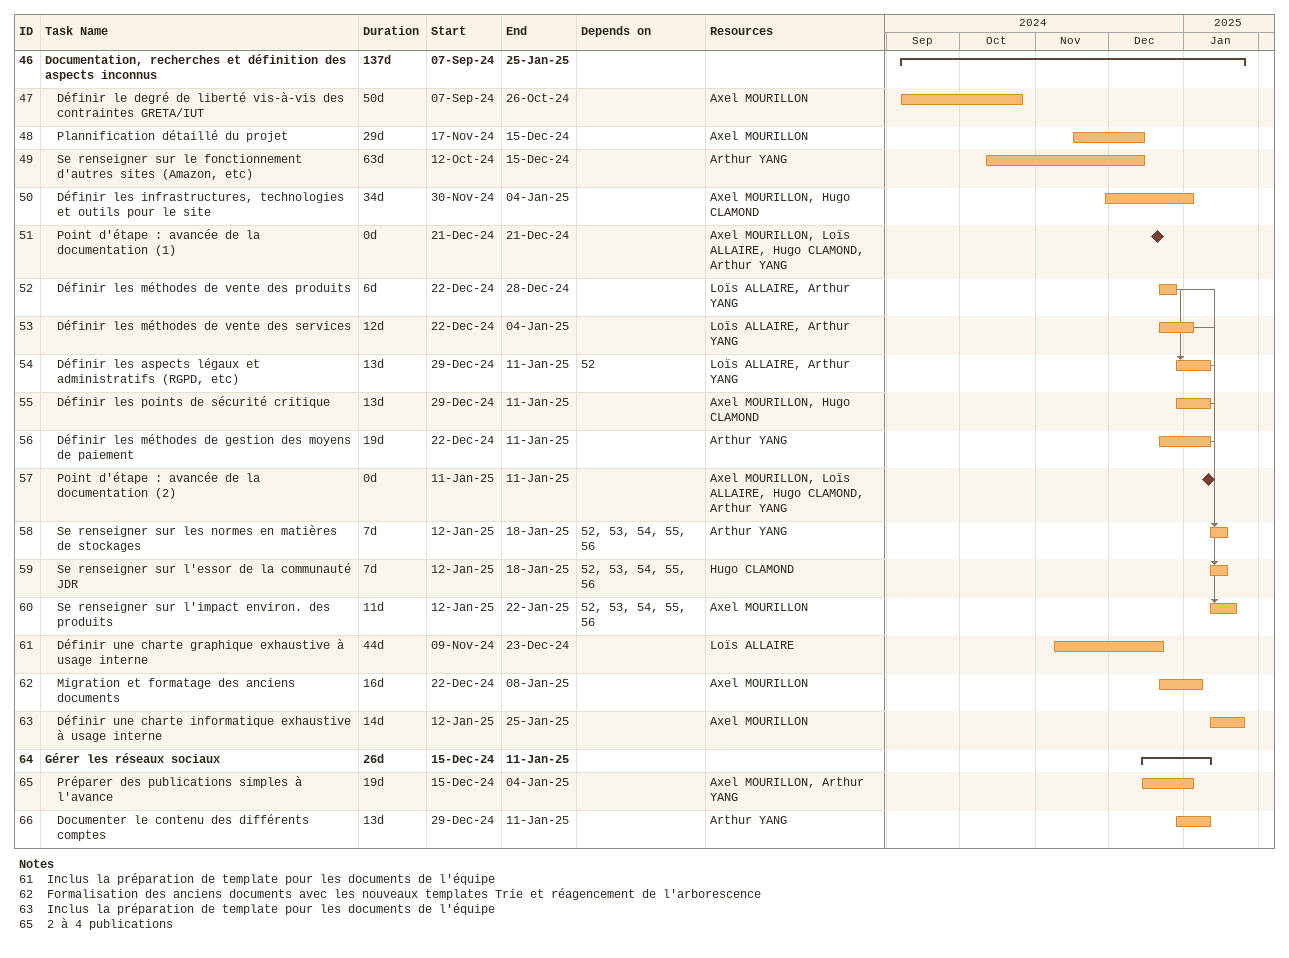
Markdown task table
| ID | Level | Task | Duration | Start | Finish | Predecessors | Resources |
|---|---|---|---|---|---|---|---|
| 46 | 1 | **Documentation, recherches et définition des aspects inconnus** | 137d | 2024-09-07 | 2025-01-25 |  |  |
| 47 | 2 | Définir le degré de liberté vis-à-vis des contraintes GRETA/IUT | 50d | 2024-09-07 | 2024-10-26 |  | Axel MOURILLON |
| 48 | 2 | Plannification détaillé du projet | 29d | 2024-11-17 | 2024-12-15 |  | Axel MOURILLON |
| 49 | 2 | Se renseigner sur le fonctionnement d'autres sites (Amazon, etc) | 63d | 2024-10-12 | 2024-12-15 |  | Arthur YANG |
| 50 | 2 | Définir les infrastructures, technologies et outils pour le site | 34d | 2024-11-30 | 2025-01-04 |  | Axel MOURILLON, Hugo CLAMOND |
| 51 | 2 | Point d'étape : avancée de la documentation (1) | 0d | 2024-12-21 | 2024-12-21 |  | Axel MOURILLON, Loïs ALLAIRE, Hugo CLAMOND, Arthur YANG |
| 52 | 2 | Définir les méthodes de vente des produits | 6d | 2024-12-22 | 2024-12-28 |  | Loïs ALLAIRE, Arthur YANG |
| 53 | 2 | Définir les méthodes de vente des services | 12d | 2024-12-22 | 2025-01-04 |  | Loïs ALLAIRE, Arthur YANG |
| 54 | 2 | Définir les aspects légaux et administratifs (RGPD, etc) | 13d | 2024-12-29 | 2025-01-11 | 52 | Loïs ALLAIRE, Arthur YANG |
| 55 | 2 | Définir les points de sécurité critique | 13d | 2024-12-29 | 2025-01-11 |  | Axel MOURILLON, Hugo CLAMOND |
| 56 | 2 | Définir les méthodes de gestion des moyens de paiement | 19d | 2024-12-22 | 2025-01-11 |  | Arthur YANG |
| 57 | 2 | Point d'étape : avancée de la documentation (2) | 0d | 2025-01-11 | 2025-01-11 |  | Axel MOURILLON, Loïs ALLAIRE, Hugo CLAMOND, Arthur YANG |
| 58 | 2 | Se renseigner sur les normes en matières de stockages | 7d | 2025-01-12 | 2025-01-18 | 52, 53, 54, 55, 56 | Arthur YANG |
| 59 | 2 | Se renseigner sur l'essor de la communauté JDR | 7d | 2025-01-12 | 2025-01-18 | 52, 53, 54, 55, 56 | Hugo CLAMOND |
| 60 | 2 | Se renseigner sur l'impact environ. des produits | 11d | 2025-01-12 | 2025-01-22 | 52, 53, 54, 55, 56 | Axel MOURILLON |
| 61 | 2 | Définir une charte graphique exhaustive à usage interne | 44d | 2024-11-09 | 2024-12-23 |  | Loïs ALLAIRE |
| 62 | 2 | Migration et formatage des anciens documents | 16d | 2024-12-22 | 2025-01-08 |  | Axel MOURILLON |
| 63 | 2 | Définir une charte informatique exhaustive à usage interne | 14d | 2025-01-12 | 2025-01-25 |  | Axel MOURILLON |
| 64 | 1 | **Gérer les réseaux sociaux** | 26d | 2024-12-15 | 2025-01-11 |  |  |
| 65 | 2 | Préparer des publications simples à l'avance | 19d | 2024-12-15 | 2025-01-04 |  | Axel MOURILLON, Arthur YANG |
| 66 | 2 | Documenter le contenu des différents comptes | 13d | 2024-12-29 | 2025-01-11 |  | Arthur YANG |

Notes
- 61: Inclus la préparation de template pour les documents de l'équipe
- 62: Formalisation des anciens documents avec les nouveaux templates Trie et réagencement de l'arborescence
- 63: Inclus la préparation de template pour les documents de l'équipe
- 65: 2 à 4 publications
